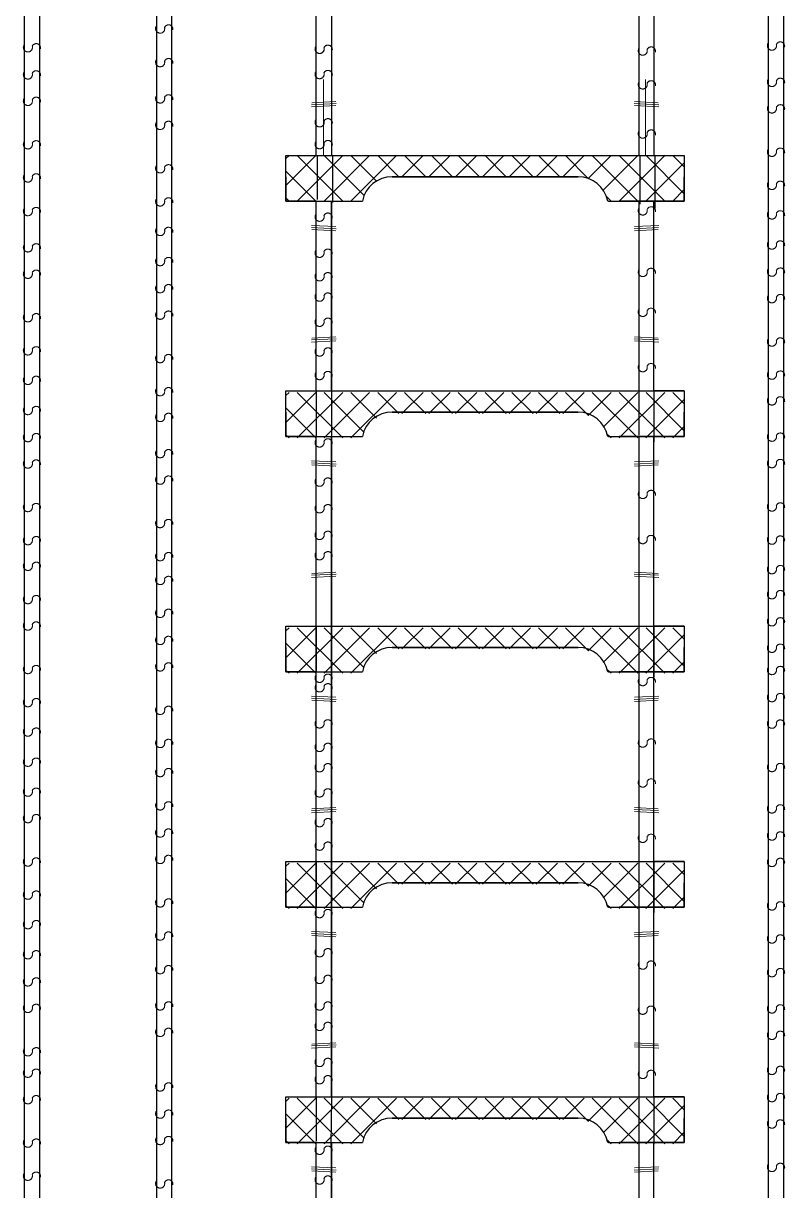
# Model space of a CAD drawing. Header units: millimetres. Extents: x -1838618 to -1600818, y -1770412 to -1553248.
# Drawn here: x -1768289 to -1767286, y -1659527 to -1657989 of the extents above; entities that cross this region are included whole.
import ezdxf

# ---------------------------------------------------------------- set-up
doc = ezdxf.new("R2010")
doc.units = ezdxf.units.MM
doc.header["$LTSCALE"] = 100
doc.linetypes.add('DASHEDX2', pattern=[1.5, 1, -0.5])
doc.layers.add('3', color=3, linetype='DASHEDX2', lineweight=20)
doc.layers.add('4', color=7, linetype='Continuous')

# ---------------------------------------------------------------- blocks, each defined once
blk = doc.blocks.new('A$C03EE5260')
at = {"color": 9}
for p, q in [((-7982.6, -12773.3, 590), (-7982.6, -3013, 590)), ((-8002.6, -12781.3, 590), (-8002.6, -3016.5, 590)), ((-8808.8, -12692.1, 590), (-8808.8, -3038.3, 590)), ((-8788.8, -12694.3, 590), (-8788.8, -3034.8, 590)), ((-8963.1, -12723.6, 590), (-8963.1, -3535.2, 590)), ((-8983.1, -12723.6, 590), (-8983.1, -3538.6, 590)), ((-8598.6, -10018.3, 590), (-8598.6, -9768.3, 590)), ((-8578.6, -9768.3, 590), (-8578.6, -10018.3, 590)), ((-8173.6, -9768.3, 590), (-8173.6, -10018.3, 590)), ((-8153.6, -10018.3, 590), (-8153.6, -9768.3, 590)), ((-8638.7, -10078.3, 590), (-8638.7, -10018.3, 590)), ((-8638.7, -10018.3, 590), (-8113.7, -10018.3, 590)), ((-8638.6, -10018.3, 590), (-8598.6, -10018.3, 590)), ((-8113.7, -10018.3, 590), (-8113.7, -10078.3, 590)), ((-8638.7, -10046.3, 590), (-8638.7, -10078.3, 590)), ((-8638.7, -10046.3, 590), (-8638.7, -10046.3, 590)), ((-8498.7, -10046.3, 590), (-8253.7, -10046.3, 590)), ((-8253.7, -10046.3, 590), (-8498.7, -10046.3, 590)), ((-8253.7, -10046.3, 590), (-8498.7, -10046.3, 590)), ((-8113.7, -10078.3, 590), (-8113.7, -10046.3, 590)), ((-8598.7, -10078.3, 590), (-8638.7, -10078.3, 590)), ((-8638.7, -10078.3, 590), (-8538.7, -10078.3, 590)), ((-8598.7, -10328.3, 590), (-8598.7, -10078.3, 590)), ((-8598.7, -10328.3, 590), (-8598.7, -10078.3, 590)), ((-8578.7, -10328.3, 590), (-8578.7, -10078.3, 590)), ((-8578.7, -10078.3, 590), (-8537.9, -10078.3, 590)), ((-8578.7, -10078.3, 590), (-8578.7, -10328.3, 590)), ((-8538.7, -10078.3, 590), (-8538.7, -10078.3, 590)), ((-8213.7, -10078.3, 590), (-8214.5, -10078.3, 590)), ((-8213.7, -10078.3, 590), (-8113.7, -10078.3, 590)), ((-8213.7, -10078.3, 590), (-8173.7, -10078.3, 590)), ((-8213.7, -10078.3, 590), (-8213.7, -10078.3, 590)), ((-8213.7, -10078.3, 590), (-8213.7, -10078.3, 590)), ((-8113.7, -10078.3, 590), (-8199.7, -10078.3, 590)), ((-8173.7, -10078.3, 590), (-8173.7, -10328.3, 590)), ((-8173.7, -10078.3, 590), (-8173.7, -10328.3, 590)), ((-8153.7, -10328.3, 590), (-8153.7, -10078.3, 590)), ((-8153.7, -10328.3, 590), (-8153.7, -10078.3, 590)), ((-8638.7, -10328.3, 590), (-8113.7, -10328.3, 590)), ((-8638.7, -10328.3, 590), (-8598.7, -10328.3, 590)), ((-8638.7, -10388.3, 590), (-8638.7, -10328.3, 590)), ((-8598.7, -10328.3, 590), (-8578.7, -10328.3, 590)), ((-8173.7, -10328.3, 590), (-8153.7, -10328.3, 590)), ((-8113.7, -10328.3, 590), (-8153.7, -10328.3, 590)), ((-8113.7, -10328.3, 590), (-8113.7, -10388.3, 590)), ((-8638.7, -10356.3, 590), (-8638.7, -10356.3, 590)), ((-8638.7, -10356.3, 590), (-8638.7, -10388.3, 590)), ((-8498.7, -10356.3, 590), (-8253.7, -10356.3, 590)), ((-8253.7, -10356.3, 590), (-8498.7, -10356.3, 590)), ((-8253.7, -10356.3, 590), (-8498.7, -10356.3, 590)), ((-8113.7, -10388.3, 590), (-8113.7, -10356.3, 590)), ((-8598.7, -10388.3, 590), (-8638.7, -10388.3, 590)), ((-8638.7, -10388.3, 590), (-8538.7, -10388.3, 590)), ((-8598.7, -11258.3, 590), (-8598.7, -10388.3, 590)), ((-8598.7, -11258.3, 590), (-8598.7, -10388.3, 590)), ((-8578.7, -11258.3, 590), (-8578.7, -10388.3, 590)), ((-8578.7, -10388.3, 590), (-8578.7, -11258.3, 590)), ((-8578.7, -10388.3, 590), (-8537.9, -10388.3, 590)), ((-8538.7, -10388.3, 590), (-8538.7, -10388.3, 590)), ((-8213.7, -10388.3, 590), (-8214.5, -10388.3, 590)), ((-8213.7, -10388.3, 590), (-8113.7, -10388.3, 590)), ((-8213.7, -10388.3, 590), (-8173.7, -10388.3, 590)), ((-8213.7, -10388.3, 590), (-8213.7, -10388.3, 590)), ((-8213.7, -10388.3, 590), (-8213.7, -10388.3, 590)), ((-8113.7, -10388.3, 590), (-8199.7, -10388.3, 590)), ((-8173.7, -10388.3, 590), (-8173.7, -11258.3, 590)), ((-8173.7, -10388.3, 590), (-8173.7, -11258.3, 590)), ((-8153.7, -11258.3, 590), (-8153.7, -10388.3, 590)), ((-8153.7, -11258.3, 590), (-8153.7, -10388.3, 590)), ((-8638.7, -10698.3, 590), (-8638.7, -10638.3, 590)), ((-8638.7, -10638.3, 590), (-8598.7, -10638.3, 590)), ((-8638.7, -10638.3, 590), (-8113.7, -10638.3, 590)), ((-8598.7, -10638.3, 590), (-8578.7, -10638.3, 590)), ((-8173.7, -10638.3, 590), (-8153.7, -10638.3, 590)), ((-8113.7, -10638.3, 590), (-8153.7, -10638.3, 590)), ((-8113.7, -10638.3, 590), (-8113.7, -10698.3, 590)), ((-8638.7, -10666.3, 590), (-8638.7, -10698.3, 590)), ((-8638.7, -10666.3, 590), (-8638.7, -10666.3, 590)), ((-8253.7, -10666.3, 590), (-8498.7, -10666.3, 590)), ((-8253.7, -10666.3, 590), (-8498.7, -10666.3, 590)), ((-8498.7, -10666.3, 590), (-8253.7, -10666.3, 590)), ((-8113.7, -10698.3, 590), (-8113.7, -10666.3, 590)), ((-8638.7, -10698.3, 590), (-8538.7, -10698.3, 590)), ((-8598.7, -10698.3, 590), (-8638.7, -10698.3, 590)), ((-8578.7, -10698.3, 590), (-8537.9, -10698.3, 590)), ((-8538.7, -10698.3, 590), (-8538.7, -10698.3, 590)), ((-8213.7, -10698.3, 590), (-8214.5, -10698.3, 590)), ((-8213.7, -10698.3, 590), (-8213.7, -10698.3, 590)), ((-8213.7, -10698.3, 590), (-8213.7, -10698.3, 590)), ((-8213.7, -10698.3, 590), (-8173.7, -10698.3, 590)), ((-8213.7, -10698.3, 590), (-8113.7, -10698.3, 590)), ((-8113.7, -10698.3, 590), (-8199.7, -10698.3, 590)), ((-8638.7, -11008.3, 590), (-8638.7, -10948.3, 590)), ((-8638.7, -10948.3, 590), (-8598.7, -10948.3, 590)), ((-8638.7, -10948.3, 590), (-8113.7, -10948.3, 590)), ((-8598.7, -10948.3, 590), (-8578.7, -10948.3, 590)), ((-8173.7, -10948.3, 590), (-8153.7, -10948.3, 590)), ((-8113.7, -10948.3, 590), (-8153.7, -10948.3, 590)), ((-8113.7, -10948.3, 590), (-8113.7, -11008.3, 590)), ((-8638.7, -10976.3, 590), (-8638.7, -11008.3, 590)), ((-8638.7, -10976.3, 590), (-8638.7, -10976.3, 590)), ((-8253.7, -10976.3, 590), (-8498.7, -10976.3, 590)), ((-8253.7, -10976.3, 590), (-8498.7, -10976.3, 590)), ((-8498.7, -10976.3, 590), (-8253.7, -10976.3, 590)), ((-8113.7, -11008.3, 590), (-8113.7, -10976.3, 590)), ((-8638.7, -11008.3, 590), (-8538.7, -11008.3, 590)), ((-8598.7, -11008.3, 590), (-8638.7, -11008.3, 590)), ((-8578.7, -11008.3, 590), (-8537.9, -11008.3, 590)), ((-8538.7, -11008.3, 590), (-8538.7, -11008.3, 590)), ((-8213.7, -11008.3, 590), (-8214.5, -11008.3, 590)), ((-8213.7, -11008.3, 590), (-8213.7, -11008.3, 590)), ((-8213.7, -11008.3, 590), (-8213.7, -11008.3, 590)), ((-8213.7, -11008.3, 590), (-8173.7, -11008.3, 590)), ((-8213.7, -11008.3, 590), (-8113.7, -11008.3, 590)), ((-8113.7, -11008.3, 590), (-8199.7, -11008.3, 590)), ((-8638.7, -11258.3, 590), (-8113.7, -11258.3, 590)), ((-8638.7, -11258.3, 590), (-8598.7, -11258.3, 590)), ((-8638.7, -11318.3, 590), (-8638.7, -11258.3, 590)), ((-8598.7, -11258.3, 590), (-8578.7, -11258.3, 590)), ((-8173.7, -11258.3, 590), (-8153.7, -11258.3, 590)), ((-8113.7, -11258.3, 590), (-8153.7, -11258.3, 590)), ((-8113.7, -11258.3, 590), (-8113.7, -11318.3, 590)), ((-8638.7, -11286.3, 590), (-8638.7, -11286.3, 590)), ((-8638.7, -11286.3, 590), (-8638.7, -11318.3, 590)), ((-8253.7, -11286.3, 590), (-8498.7, -11286.3, 590)), ((-8253.7, -11286.3, 590), (-8498.7, -11286.3, 590)), ((-8498.7, -11286.3, 590), (-8253.7, -11286.3, 590)), ((-8113.7, -11318.3, 590), (-8113.7, -11286.3, 590)), ((-8598.7, -11318.3, 590), (-8638.7, -11318.3, 590)), ((-8638.7, -11318.3, 590), (-8538.7, -11318.3, 590)), ((-8598.7, -11568.3, 590), (-8598.7, -11318.3, 590)), ((-8598.7, -11568.3, 590), (-8598.7, -11318.3, 590)), ((-8578.7, -11568.3, 590), (-8578.7, -11318.3, 590)), ((-8578.7, -11318.3, 590), (-8537.9, -11318.3, 590)), ((-8578.7, -11318.3, 590), (-8578.7, -11568.3, 590)), ((-8538.7, -11318.3, 590), (-8538.7, -11318.3, 590)), ((-8213.7, -11318.3, 590), (-8214.5, -11318.3, 590)), ((-8213.7, -11318.3, 590), (-8113.7, -11318.3, 590)), ((-8213.7, -11318.3, 590), (-8173.7, -11318.3, 590)), ((-8213.7, -11318.3, 590), (-8213.7, -11318.3, 590)), ((-8213.7, -11318.3, 590), (-8213.7, -11318.3, 590)), ((-8113.7, -11318.3, 590), (-8199.7, -11318.3, 590)), ((-8173.7, -11318.3, 590), (-8173.7, -11568.3, 590)), ((-8173.7, -11318.3, 590), (-8173.7, -11568.3, 590)), ((-8153.7, -11568.3, 590), (-8153.7, -11318.3, 590)), ((-8153.7, -11568.3, 590), (-8153.7, -11318.3, 590))]:
    blk.add_line(p, q, dxfattribs=at)
for centre, start, end in [((-8498.7, -10086.3, 590), 90, 168.463), ((-8253.7, -10086.3, 590), 11.537, 90), ((-8498.7, -10396.3, 590), 90, 168.463), ((-8253.7, -10396.3, 590), 11.537, 90), ((-8498.7, -10706.3, 590), 90, 168.463), ((-8253.7, -10706.3, 590), 11.537, 90), ((-8498.7, -11016.3, 590), 90, 168.463), ((-8253.7, -11016.3, 590), 11.537, 90), ((-8498.7, -11326.3, 590), 90, 168.463), ((-8253.7, -11326.3, 590), 11.537, 90)]:
    blk.add_arc(centre, 40, start, end, dxfattribs=at)
at = {"layer": '3', "color": 9}
for p, q in [((-8589.1, -10018.3, 590), (-8589.1, -9891.2, 590)), ((-8164.7, -10018.3, 590), (-8164.7, -9891.2, 590)), ((-8604.3, -9948.8, 590), (-8573, -9947, 590)), ((-8604.2, -9948.8, 590), (-8572.9, -9947.1, 590)), ((-8148.1, -9948.8, 590), (-8179.4, -9947, 590)), ((-8148, -9948.8, 590), (-8179.3, -9947.1, 590)), ((-8605.1, -9954.1, 590), (-8573, -9952.5, 590)), ((-8605.1, -9954.1, 590), (-8572.9, -9952.6, 590)), ((-8604.9, -9951.3, 590), (-8572.5, -9949.7, 590)), ((-8604.8, -9951.3, 590), (-8572.4, -9949.8, 590)), ((-8147.5, -9951.3, 590), (-8179.9, -9949.7, 590)), ((-8147.4, -9951.3, 590), (-8179.8, -9949.8, 590)), ((-8147.2, -9954.1, 590), (-8179.4, -9952.5, 590)), ((-8147.2, -9954.1, 590), (-8179.3, -9952.6, 590)), ((-8605.1, -10110.4, 590), (-8573, -10112, 590)), ((-8604.9, -10113.2, 590), (-8572.5, -10114.8, 590)), ((-8604.3, -10115.8, 590), (-8573, -10117.5, 590)), ((-8147.5, -10113.2, 590), (-8179.9, -10114.8, 590)), ((-8147.2, -10110.4, 590), (-8179.4, -10112, 590)), ((-8148.1, -10115.8, 590), (-8179.4, -10117.5, 590)), ((-8605.1, -10264.1, 590), (-8573, -10262.5, 590)), ((-8604.9, -10261.3, 590), (-8572.5, -10259.7, 590)), ((-8604.3, -10258.8, 590), (-8573, -10257, 590)), ((-8147.5, -10261.3, 590), (-8179.9, -10259.7, 590)), ((-8148.1, -10258.8, 590), (-8179.4, -10257, 590)), ((-8147.2, -10264.1, 590), (-8179.4, -10262.5, 590)), ((-8605.1, -10420.4, 590), (-8573, -10422, 590)), ((-8604.9, -10423.2, 590), (-8572.5, -10424.8, 590)), ((-8604.3, -10425.8, 590), (-8573, -10427.5, 590)), ((-8147.5, -10423.2, 590), (-8179.9, -10424.8, 590)), ((-8147.2, -10420.4, 590), (-8179.4, -10422, 590)), ((-8148.1, -10425.8, 590), (-8179.4, -10427.5, 590)), ((-8605.1, -10574.1, 590), (-8573, -10572.5, 590)), ((-8604.9, -10571.3, 590), (-8572.5, -10569.7, 590)), ((-8604.3, -10568.8, 590), (-8573, -10567, 590)), ((-8147.5, -10571.3, 590), (-8179.9, -10569.7, 590)), ((-8148.1, -10568.8, 590), (-8179.4, -10567, 590)), ((-8147.2, -10574.1, 590), (-8179.4, -10572.5, 590)), ((-8605.1, -10730.4, 590), (-8573, -10732, 590)), ((-8604.9, -10733.2, 590), (-8572.5, -10734.8, 590)), ((-8147.5, -10733.2, 590), (-8179.9, -10734.8, 590)), ((-8147.2, -10730.4, 590), (-8179.4, -10732, 590)), ((-8604.3, -10735.8, 590), (-8573, -10737.5, 590)), ((-8148.1, -10735.8, 590), (-8179.4, -10737.5, 590)), ((-8605.1, -10884.1, 590), (-8573, -10882.5, 590)), ((-8604.9, -10881.3, 590), (-8572.5, -10879.7, 590)), ((-8604.3, -10878.8, 590), (-8573, -10877, 590)), ((-8147.5, -10881.3, 590), (-8179.9, -10879.7, 590)), ((-8148.1, -10878.8, 590), (-8179.4, -10877, 590)), ((-8147.2, -10884.1, 590), (-8179.4, -10882.5, 590)), ((-8605.1, -11040.4, 590), (-8573, -11042, 590)), ((-8147.2, -11040.4, 590), (-8179.4, -11042, 590)), ((-8604.9, -11043.2, 590), (-8572.5, -11044.8, 590)), ((-8604.3, -11045.8, 590), (-8573, -11047.5, 590)), ((-8147.5, -11043.2, 590), (-8179.9, -11044.8, 590)), ((-8148.1, -11045.8, 590), (-8179.4, -11047.5, 590)), ((-8605.1, -11194.1, 590), (-8573, -11192.5, 590)), ((-8604.9, -11191.3, 590), (-8572.5, -11189.7, 590)), ((-8604.3, -11188.8, 590), (-8573, -11187, 590)), ((-8147.5, -11191.3, 590), (-8179.9, -11189.7, 590)), ((-8148.1, -11188.8, 590), (-8179.4, -11187, 590)), ((-8147.2, -11194.1, 590), (-8179.4, -11192.5, 590)), ((-8605.1, -11350.4, 590), (-8573, -11352, 590)), ((-8604.9, -11353.2, 590), (-8572.5, -11354.8, 590)), ((-8604.3, -11355.8, 590), (-8573, -11357.5, 590)), ((-8147.5, -11353.2, 590), (-8179.9, -11354.8, 590)), ((-8147.2, -11350.4, 590), (-8179.4, -11352, 590)), ((-8148.1, -11355.8, 590), (-8179.4, -11357.5, 590))]:
    blk.add_line(p, q, dxfattribs=at)
at = {"layer": '3', "color": 9, "linetype": 'Continuous'}
for p, q in [((-8638.7, -10022.4, 590), (-8634.5, -10018.3, 590)), ((-8638.7, -10057.8, 590), (-8599.1, -10018.3, 590)), ((-8623.8, -10078.3, 590), (-8563.8, -10018.3, 590)), ((-8563.8, -10078.3, 590), (-8623.8, -10018.3, 590)), ((-8588.4, -10078.3, 590), (-8528.4, -10018.3, 590)), ((-8535.7, -10071, 590), (-8588.4, -10018.3, 590)), ((-8553.1, -10078.3, 590), (-8493.1, -10018.3, 590)), ((-8519.3, -10052, 590), (-8553.1, -10018.3, 590)), ((-8489.7, -10046.3, 590), (-8517.7, -10018.3, 590)), ((-8485.7, -10046.3, 590), (-8457.7, -10018.3, 590)), ((-8454.3, -10046.3, 590), (-8482.3, -10018.3, 590)), ((-8450.4, -10046.3, 590), (-8422.4, -10018.3, 590)), ((-8419, -10046.3, 590), (-8447, -10018.3, 590)), ((-8415, -10046.3, 590), (-8387, -10018.3, 590)), ((-8383.6, -10046.3, 590), (-8411.6, -10018.3, 590)), ((-8379.6, -10046.3, 590), (-8351.6, -10018.3, 590)), ((-8348.3, -10046.3, 590), (-8376.3, -10018.3, 590)), ((-8344.3, -10046.3, 590), (-8316.3, -10018.3, 590)), ((-8312.9, -10046.3, 590), (-8340.9, -10018.3, 590)), ((-8308.9, -10046.3, 590), (-8280.9, -10018.3, 590)), ((-8277.6, -10046.3, 590), (-8305.6, -10018.3, 590)), ((-8273.6, -10046.3, 590), (-8245.6, -10018.3, 590)), ((-8239.7, -10048.8, 590), (-8270.2, -10018.3, 590)), ((-8240.5, -10048.5, 590), (-8210.2, -10018.3, 590)), ((-8174.9, -10078.3, 590), (-8234.9, -10018.3, 590)), ((-8220.5, -10063.9, 590), (-8174.9, -10018.3, 590)), ((-8199.5, -10078.3, 590), (-8139.5, -10018.3, 590)), ((-8139.5, -10078.3, 590), (-8199.5, -10018.3, 590)), ((-8113.7, -10068.7, 590), (-8164.1, -10018.3, 590)), ((-8113.7, -10033.4, 590), (-8128.8, -10018.3, 590)), ((-8599.1, -10078.3, 590), (-8638.7, -10038.7, 590)), ((-8164.2, -10078.3, 590), (-8113.7, -10027.8, 590)), ((-8128.8, -10078.3, 590), (-8113.7, -10063.1, 590)), ((-8634.5, -10078.3, 590), (-8638.7, -10074.1, 590)), ((-8210.2, -10078.3, 590), (-8216.2, -10072.3, 590)), ((-8638.7, -10334.5, 590), (-8634.5, -10330.3, 590)), ((-8638.7, -10369.9, 590), (-8599.1, -10330.3, 590)), ((-8623.8, -10390.3, 590), (-8563.8, -10330.3, 590)), ((-8563.8, -10390.3, 590), (-8623.8, -10330.3, 590)), ((-8588.4, -10390.3, 590), (-8528.4, -10330.3, 590)), ((-8535.7, -10383.1, 590), (-8588.4, -10330.3, 590)), ((-8553.1, -10390.3, 590), (-8493.1, -10330.3, 590)), ((-8519.3, -10364.1, 590), (-8553.1, -10330.3, 590)), ((-8489.7, -10358.3, 590), (-8517.7, -10330.3, 590)), ((-8485.7, -10358.3, 590), (-8457.7, -10330.3, 590)), ((-8454.3, -10358.3, 590), (-8482.3, -10330.3, 590)), ((-8450.4, -10358.3, 590), (-8422.4, -10330.3, 590)), ((-8419, -10358.3, 590), (-8447, -10330.3, 590)), ((-8415, -10358.3, 590), (-8387, -10330.3, 590)), ((-8383.6, -10358.3, 590), (-8411.6, -10330.3, 590)), ((-8379.6, -10358.3, 590), (-8351.6, -10330.3, 590)), ((-8348.3, -10358.3, 590), (-8376.3, -10330.3, 590)), ((-8344.3, -10358.3, 590), (-8316.3, -10330.3, 590)), ((-8312.9, -10358.3, 590), (-8340.9, -10330.3, 590)), ((-8308.9, -10358.3, 590), (-8280.9, -10330.3, 590)), ((-8277.6, -10358.3, 590), (-8305.6, -10330.3, 590)), ((-8273.6, -10358.3, 590), (-8245.6, -10330.3, 590)), ((-8239.7, -10360.9, 590), (-8270.2, -10330.3, 590)), ((-8240.5, -10360.6, 590), (-8210.2, -10330.3, 590)), ((-8174.9, -10390.3, 590), (-8234.9, -10330.3, 590)), ((-8220.5, -10376, 590), (-8174.9, -10330.3, 590)), ((-8199.5, -10390.3, 590), (-8139.5, -10330.3, 590)), ((-8139.5, -10390.3, 590), (-8199.5, -10330.3, 590)), ((-8113.7, -10380.8, 590), (-8164.1, -10330.3, 590)), ((-8113.7, -10345.5, 590), (-8128.8, -10330.3, 590)), ((-8164.2, -10390.3, 590), (-8113.7, -10339.9, 590)), ((-8599.1, -10390.3, 590), (-8638.7, -10350.8, 590)), ((-8128.8, -10390.3, 590), (-8113.7, -10375.2, 590)), ((-8634.5, -10390.3, 590), (-8638.7, -10386.1, 590)), ((-8210.2, -10390.3, 590), (-8216.2, -10384.4, 590)), ((-8638.7, -10679.9, 590), (-8599.1, -10640.3, 590)), ((-8638.7, -10644.5, 590), (-8634.5, -10640.3, 590)), ((-8563.8, -10700.3, 590), (-8623.8, -10640.3, 590)), ((-8623.8, -10700.3, 590), (-8563.8, -10640.3, 590)), ((-8535.7, -10693.1, 590), (-8588.4, -10640.3, 590)), ((-8588.4, -10700.3, 590), (-8528.4, -10640.3, 590)), ((-8519.3, -10674.1, 590), (-8553.1, -10640.3, 590)), ((-8553.1, -10700.3, 590), (-8493.1, -10640.3, 590)), ((-8489.7, -10668.3, 590), (-8517.7, -10640.3, 590)), ((-8485.7, -10668.3, 590), (-8457.7, -10640.3, 590)), ((-8454.3, -10668.3, 590), (-8482.3, -10640.3, 590)), ((-8450.4, -10668.3, 590), (-8422.4, -10640.3, 590)), ((-8419, -10668.3, 590), (-8447, -10640.3, 590)), ((-8415, -10668.3, 590), (-8387, -10640.3, 590)), ((-8383.6, -10668.3, 590), (-8411.6, -10640.3, 590)), ((-8379.6, -10668.3, 590), (-8351.6, -10640.3, 590)), ((-8348.3, -10668.3, 590), (-8376.3, -10640.3, 590)), ((-8344.3, -10668.3, 590), (-8316.3, -10640.3, 590)), ((-8312.9, -10668.3, 590), (-8340.9, -10640.3, 590)), ((-8308.9, -10668.3, 590), (-8280.9, -10640.3, 590)), ((-8277.6, -10668.3, 590), (-8305.6, -10640.3, 590)), ((-8273.6, -10668.3, 590), (-8245.6, -10640.3, 590)), ((-8239.7, -10670.9, 590), (-8270.2, -10640.3, 590)), ((-8240.5, -10670.6, 590), (-8210.2, -10640.3, 590)), ((-8174.9, -10700.3, 590), (-8234.9, -10640.3, 590)), ((-8220.5, -10686, 590), (-8174.9, -10640.3, 590)), ((-8139.5, -10700.3, 590), (-8199.5, -10640.3, 590)), ((-8199.5, -10700.3, 590), (-8139.5, -10640.3, 590)), ((-8113.7, -10690.8, 590), (-8164.1, -10640.3, 590)), ((-8113.7, -10655.5, 590), (-8128.8, -10640.3, 590)), ((-8164.2, -10700.3, 590), (-8113.7, -10649.9, 590)), ((-8599.1, -10700.3, 590), (-8638.7, -10660.8, 590)), ((-8128.8, -10700.3, 590), (-8113.7, -10685.2, 590)), ((-8634.5, -10700.3, 590), (-8638.7, -10696.1, 590)), ((-8210.2, -10700.3, 590), (-8216.2, -10694.4, 590)), ((-8638.7, -10989.9, 590), (-8599.1, -10950.3, 590)), ((-8638.7, -10954.5, 590), (-8634.5, -10950.3, 590)), ((-8563.8, -11010.3, 590), (-8623.8, -10950.3, 590)), ((-8623.8, -11010.3, 590), (-8563.8, -10950.3, 590)), ((-8535.7, -11003.1, 590), (-8588.4, -10950.3, 590)), ((-8588.4, -11010.3, 590), (-8528.4, -10950.3, 590)), ((-8519.3, -10984.1, 590), (-8553.1, -10950.3, 590)), ((-8553.1, -11010.3, 590), (-8493.1, -10950.3, 590)), ((-8489.7, -10978.3, 590), (-8517.7, -10950.3, 590)), ((-8485.7, -10978.3, 590), (-8457.7, -10950.3, 590)), ((-8454.3, -10978.3, 590), (-8482.3, -10950.3, 590)), ((-8450.4, -10978.3, 590), (-8422.4, -10950.3, 590)), ((-8419, -10978.3, 590), (-8447, -10950.3, 590)), ((-8415, -10978.3, 590), (-8387, -10950.3, 590)), ((-8383.6, -10978.3, 590), (-8411.6, -10950.3, 590)), ((-8379.6, -10978.3, 590), (-8351.6, -10950.3, 590)), ((-8348.3, -10978.3, 590), (-8376.3, -10950.3, 590)), ((-8344.3, -10978.3, 590), (-8316.3, -10950.3, 590)), ((-8312.9, -10978.3, 590), (-8340.9, -10950.3, 590)), ((-8308.9, -10978.3, 590), (-8280.9, -10950.3, 590)), ((-8277.6, -10978.3, 590), (-8305.6, -10950.3, 590)), ((-8273.6, -10978.3, 590), (-8245.6, -10950.3, 590)), ((-8239.7, -10980.9, 590), (-8270.2, -10950.3, 590)), ((-8240.5, -10980.6, 590), (-8210.2, -10950.3, 590)), ((-8174.9, -11010.3, 590), (-8234.9, -10950.3, 590)), ((-8220.5, -10996, 590), (-8174.9, -10950.3, 590)), ((-8139.5, -11010.3, 590), (-8199.5, -10950.3, 590)), ((-8199.5, -11010.3, 590), (-8139.5, -10950.3, 590)), ((-8164.2, -11010.3, 590), (-8113.7, -10959.9, 590)), ((-8113.7, -11000.8, 590), (-8164.1, -10950.3, 590)), ((-8113.7, -10965.5, 590), (-8128.8, -10950.3, 590)), ((-8599.1, -11010.3, 590), (-8638.7, -10970.8, 590)), ((-8634.5, -11010.3, 590), (-8638.7, -11006.1, 590)), ((-8210.2, -11010.3, 590), (-8216.2, -11004.4, 590)), ((-8128.8, -11010.3, 590), (-8113.7, -10995.2, 590)), ((-8638.7, -11264.4, 590), (-8634.5, -11260.2, 590)), ((-8638.7, -11299.7, 590), (-8599.1, -11260.2, 590)), ((-8623.8, -11320.2, 590), (-8563.8, -11260.2, 590)), ((-8563.8, -11320.2, 590), (-8623.8, -11260.2, 590)), ((-8588.4, -11320.2, 590), (-8528.4, -11260.2, 590)), ((-8535.7, -11312.9, 590), (-8588.4, -11260.2, 590)), ((-8553.1, -11320.2, 590), (-8493.1, -11260.2, 590)), ((-8519.3, -11293.9, 590), (-8553.1, -11260.2, 590)), ((-8489.7, -11288.2, 590), (-8517.7, -11260.2, 590)), ((-8485.7, -11288.2, 590), (-8457.7, -11260.2, 590)), ((-8454.3, -11288.2, 590), (-8482.3, -11260.2, 590)), ((-8450.4, -11288.2, 590), (-8422.4, -11260.2, 590)), ((-8419, -11288.2, 590), (-8447, -11260.2, 590)), ((-8415, -11288.2, 590), (-8387, -11260.2, 590)), ((-8383.6, -11288.2, 590), (-8411.6, -11260.2, 590)), ((-8379.6, -11288.2, 590), (-8351.6, -11260.2, 590)), ((-8348.3, -11288.2, 590), (-8376.3, -11260.2, 590)), ((-8344.3, -11288.2, 590), (-8316.3, -11260.2, 590)), ((-8312.9, -11288.2, 590), (-8340.9, -11260.2, 590)), ((-8308.9, -11288.2, 590), (-8280.9, -11260.2, 590)), ((-8277.6, -11288.2, 590), (-8305.6, -11260.2, 590)), ((-8273.6, -11288.2, 590), (-8245.6, -11260.2, 590)), ((-8239.7, -11290.7, 590), (-8270.2, -11260.2, 590)), ((-8240.5, -11290.4, 590), (-8210.2, -11260.2, 590)), ((-8174.9, -11320.2, 590), (-8234.9, -11260.2, 590)), ((-8220.5, -11305.8, 590), (-8174.9, -11260.2, 590)), ((-8199.5, -11320.2, 590), (-8139.5, -11260.2, 590)), ((-8139.5, -11320.2, 590), (-8199.5, -11260.2, 590)), ((-8164.2, -11320.2, 590), (-8113.7, -11269.7, 590)), ((-8113.7, -11310.6, 590), (-8164.1, -11260.2, 590)), ((-8113.7, -11275.3, 590), (-8128.8, -11260.2, 590)), ((-8599.1, -11320.2, 590), (-8638.7, -11280.6, 590)), ((-8634.5, -11320.2, 590), (-8638.7, -11316, 590)), ((-8210.2, -11320.2, 590), (-8216.2, -11314.2, 590)), ((-8128.8, -11320.2, 590), (-8113.7, -11305, 590))]:
    blk.add_line(p, q, dxfattribs=at)
at = {"layer": '3', "color": 9}
for centre, radius, start, end in [((-8804.4, -9851.1, 590), 6, 147.3703, 15.1489), ((-8793.4, -9851.8, 590), 5.71, 349.2857, 156.5302), ((-8967.7, -9876.6, 590), 5.71, 349.2857, 156.5302), ((-7998.2, -9873.6, 590), 6, 147.3703, 15.1489), ((-7987.1, -9874.3, 590), 5.71, 349.2857, 156.5302), ((-8978.7, -9875.9, 590), 6, 147.3703, 15.1489), ((-8594.3, -9877.8, 590), 6, 147.3703, 15.1489), ((-8594.2, -9877.9, 590), 6, 147.3703, 15.1489), ((-8583.3, -9878.5, 590), 5.71, 349.2857, 156.5302), ((-8583.2, -9878.6, 590), 5.71, 349.2857, 156.5302), ((-8168.4, -9880.2, 590), 6, 147.3703, 15.1489), ((-8168.4, -9880.2, 590), 6, 147.3703, 15.1489), ((-8157.4, -9880.9, 590), 5.71, 349.2857, 156.5302), ((-8157.3, -9880.9, 590), 5.71, 349.2857, 156.5302), ((-8804.4, -9895.4, 590), 6, 147.3703, 15.1489), ((-8793.4, -9896.1, 590), 5.71, 349.2857, 156.5302), ((-8978.7, -9911.6, 590), 6, 147.3703, 15.1489), ((-8967.7, -9912.3, 590), 5.71, 349.2857, 156.5302), ((-8594.3, -9911.1, 590), 6, 147.3703, 15.1489), ((-8594.2, -9911.1, 590), 6, 147.3703, 15.1489), ((-8583.3, -9911.8, 590), 5.71, 349.2857, 156.5302), ((-8583.2, -9911.8, 590), 5.71, 349.2857, 156.5302), ((-7998.2, -9921.4, 590), 6, 147.3703, 15.1489), ((-7987.1, -9922.1, 590), 5.71, 349.2857, 156.5302), ((-8168.4, -9924.7, 590), 6, 147.3703, 15.1489), ((-8168.4, -9924.7, 590), 6, 147.3703, 15.1489), ((-8157.3, -9925.4, 590), 5.71, 349.2857, 156.5302), ((-8157.4, -9925.4, 590), 5.71, 349.2857, 156.5302), ((-8978.7, -9946.4, 590), 6, 147.3703, 15.1489), ((-8967.7, -9947.1, 590), 5.71, 349.2857, 156.5302), ((-8804.4, -9943.2, 590), 6, 147.3703, 15.1489), ((-8793.4, -9943.9, 590), 5.71, 349.2857, 156.5302), ((-7998.2, -9956.3, 590), 6, 147.3703, 15.1489), ((-7987.1, -9957, 590), 5.71, 349.2857, 156.5302), ((-8804.4, -9978.1, 590), 6, 147.3703, 15.1489), ((-8793.4, -9978.8, 590), 5.71, 349.2857, 156.5302), ((-8594.3, -9974.6, 590), 6, 147.3703, 15.1489), ((-8594.2, -9974.7, 590), 6, 147.3703, 15.1489), ((-8583.3, -9975.4, 590), 5.71, 349.2857, 156.5302), ((-8583.2, -9975.4, 590), 5.71, 349.2857, 156.5302), ((-8168.4, -9989.5, 590), 6, 147.3703, 15.1489), ((-8168.4, -9989.5, 590), 6, 147.3703, 15.1489), ((-8157.3, -9990.2, 590), 5.71, 349.2857, 156.5302), ((-8157.4, -9990.2, 590), 5.71, 349.2857, 156.5302), ((-8978.7, -10003.7, 590), 6, 147.3703, 15.1489), ((-8967.7, -10004.4, 590), 5.71, 349.2857, 156.5302), ((-8594.3, -10003.4, 590), 6, 147.3703, 15.1489), ((-8594.2, -10003.4, 590), 6, 147.3703, 15.1489), ((-8583.3, -10004.1, 590), 5.71, 349.2857, 156.5302), ((-8583.2, -10004.1, 590), 5.71, 349.2857, 156.5302), ((-7998.2, -10013.5, 590), 6, 147.3703, 15.1489), ((-7987.1, -10014.2, 590), 5.71, 349.2857, 156.5302), ((-8804.4, -10035.3, 590), 6, 147.3703, 15.1489), ((-8793.4, -10036, 590), 5.71, 349.2857, 156.5302), ((-8978.7, -10047.3, 590), 6, 147.3703, 15.1489), ((-8967.7, -10048, 590), 5.71, 349.2857, 156.5302), ((-7998.2, -10057.1, 590), 6, 147.3703, 15.1489), ((-7987.1, -10057.8, 590), 5.71, 349.2857, 156.5302), ((-8967.7, -10092.3, 590), 5.71, 349.2857, 156.5302), ((-8804.4, -10078.9, 590), 6, 147.3703, 15.1489), ((-8793.4, -10079.6, 590), 5.71, 349.2857, 156.5302), ((-8168.4, -10090.8, 590), 6, 147.3703, 15.1489), ((-8157.4, -10091.5, 590), 5.71, 349.2857, 156.5302), ((-8978.7, -10091.6, 590), 6, 147.3703, 15.1489), ((-8594.3, -10099, 590), 6, 147.3703, 15.1489), ((-8583.3, -10099.7, 590), 5.71, 349.2857, 156.5302), ((-7998.2, -10096, 590), 6, 147.3703, 15.1489), ((-7987.1, -10096.7, 590), 5.71, 349.2857, 156.5302), ((-8804.4, -10117.8, 590), 6, 147.3703, 15.1489), ((-8793.4, -10118.5, 590), 5.71, 349.2857, 156.5302), ((-7998.2, -10135.7, 590), 6, 147.3703, 15.1489), ((-7987.1, -10136.4, 590), 5.71, 349.2857, 156.5302), ((-8978.7, -10139.4, 590), 6, 147.3703, 15.1489), ((-8967.7, -10140.1, 590), 5.71, 349.2857, 156.5302), ((-8594.3, -10146.5, 590), 6, 147.3703, 15.1489), ((-8583.3, -10147.2, 590), 5.71, 349.2857, 156.5302), ((-8804.4, -10157.5, 590), 6, 147.3703, 15.1489), ((-8793.4, -10158.2, 590), 5.71, 349.2857, 156.5302), ((-8978.7, -10174.2, 590), 6, 147.3703, 15.1489), ((-8967.7, -10174.9, 590), 5.71, 349.2857, 156.5302), ((-8594.3, -10177.5, 590), 6, 147.3703, 15.1489), ((-8583.3, -10178.2, 590), 5.71, 349.2857, 156.5302), ((-8168.4, -10171.8, 590), 6, 147.3703, 15.1489), ((-8157.4, -10172.5, 590), 5.71, 349.2857, 156.5302), ((-7998.2, -10171.4, 590), 6, 147.3703, 15.1489), ((-7987.1, -10172.1, 590), 5.71, 349.2857, 156.5302), ((-8804.4, -10193.2, 590), 6, 147.3703, 15.1489), ((-8793.4, -10193.9, 590), 5.71, 349.2857, 156.5302), ((-8594.3, -10204.3, 590), 6, 147.3703, 15.1489), ((-8583.3, -10205, 590), 5.71, 349.2857, 156.5302), ((-7998.2, -10206.3, 590), 6, 147.3703, 15.1489), ((-7987.1, -10207, 590), 5.71, 349.2857, 156.5302), ((-8804.4, -10228.1, 590), 6, 147.3703, 15.1489), ((-8793.4, -10228.8, 590), 5.71, 349.2857, 156.5302), ((-8168.4, -10224.4, 590), 6, 147.3703, 15.1489), ((-8157.4, -10225.1, 590), 5.71, 349.2857, 156.5302), ((-8978.7, -10231.5, 590), 6, 147.3703, 15.1489), ((-8967.7, -10232.2, 590), 5.71, 349.2857, 156.5302), ((-8594.3, -10237.4, 590), 6, 147.3703, 15.1489), ((-8583.3, -10238.1, 590), 5.71, 349.2857, 156.5302), ((-8978.7, -10275.1, 590), 6, 147.3703, 15.1489), ((-8967.7, -10275.8, 590), 5.71, 349.2857, 156.5302), ((-8583.3, -10277.3, 590), 5.71, 349.2857, 156.5302), ((-7998.2, -10263.5, 590), 6, 147.3703, 15.1489), ((-7987.1, -10264.2, 590), 5.71, 349.2857, 156.5302), ((-8804.4, -10285.3, 590), 6, 147.3703, 15.1489), ((-8793.4, -10286, 590), 5.71, 349.2857, 156.5302), ((-8594.3, -10276.6, 590), 6, 147.3703, 15.1489), ((-8583.3, -10308.3, 590), 5.71, 349.2857, 156.5302), ((-8168.4, -10297.3, 590), 6, 147.3703, 15.1489), ((-8157.4, -10298, 590), 5.71, 349.2857, 156.5302), ((-7987.1, -10307.8, 590), 5.71, 349.2857, 156.5302), ((-8978.7, -10314, 590), 6, 147.3703, 15.1489), ((-8967.7, -10314.7, 590), 5.71, 349.2857, 156.5302), ((-8594.3, -10307.6, 590), 6, 147.3703, 15.1489), ((-7998.2, -10307.1, 590), 6, 147.3703, 15.1489), ((-8804.4, -10328.9, 590), 6, 147.3703, 15.1489), ((-8793.4, -10329.6, 590), 5.71, 349.2857, 156.5302), ((-8967.7, -10354.4, 590), 5.71, 349.2857, 156.5302), ((-7998.2, -10341, 590), 6, 147.3703, 15.1489), ((-7987.1, -10341.7, 590), 5.71, 349.2857, 156.5302), ((-8978.7, -10353.7, 590), 6, 147.3703, 15.1489), ((-8804.4, -10362.8, 590), 6, 147.3703, 15.1489), ((-8793.4, -10363.5, 590), 5.71, 349.2857, 156.5302), ((-8978.7, -10389.4, 590), 6, 147.3703, 15.1489), ((-8967.7, -10390.1, 590), 5.71, 349.2857, 156.5302), ((-8594.3, -10396.4, 590), 6, 147.3703, 15.1489), ((-8583.3, -10397.1, 590), 5.71, 349.2857, 156.5302), ((-7998.2, -10388.8, 590), 6, 147.3703, 15.1489), ((-7987.1, -10389.5, 590), 5.71, 349.2857, 156.5302), ((-8804.4, -10410.5, 590), 6, 147.3703, 15.1489), ((-8793.4, -10411.3, 590), 5.71, 349.2857, 156.5302), ((-8978.7, -10424.2, 590), 6, 147.3703, 15.1489), ((-8967.7, -10424.9, 590), 5.71, 349.2857, 156.5302), ((-7998.2, -10423.6, 590), 6, 147.3703, 15.1489), ((-7987.1, -10424.3, 590), 5.71, 349.2857, 156.5302), ((-8793.4, -10446.1, 590), 5.71, 349.2857, 156.5302), ((-8804.4, -10445.4, 590), 6, 147.3703, 15.1489), ((-8594.3, -10448, 590), 6, 147.3703, 15.1489), ((-8583.3, -10448.7, 590), 5.71, 349.2857, 156.5302), ((-8168.4, -10464.3, 590), 6, 147.3703, 15.1489), ((-8157.4, -10465, 590), 5.71, 349.2857, 156.5302), ((-8978.7, -10481.5, 590), 6, 147.3703, 15.1489), ((-8967.7, -10482.2, 590), 5.71, 349.2857, 156.5302), ((-8594.3, -10483.1, 590), 6, 147.3703, 15.1489), ((-8583.3, -10483.8, 590), 5.71, 349.2857, 156.5302), ((-7998.2, -10480.8, 590), 6, 147.3703, 15.1489), ((-7987.1, -10481.5, 590), 5.71, 349.2857, 156.5302), ((-8804.4, -10502.6, 590), 6, 147.3703, 15.1489), ((-8793.4, -10503.3, 590), 5.71, 349.2857, 156.5302), ((-8594.3, -10518.2, 590), 6, 147.3703, 15.1489), ((-8583.3, -10518.9, 590), 5.71, 349.2857, 156.5302), ((-8978.7, -10525.1, 590), 6, 147.3703, 15.1489), ((-8967.7, -10525.8, 590), 5.71, 349.2857, 156.5302), ((-8168.4, -10523.7, 590), 6, 147.3703, 15.1489), ((-8157.4, -10524.4, 590), 5.71, 349.2857, 156.5302), ((-7998.2, -10524.4, 590), 6, 147.3703, 15.1489), ((-7987.1, -10525.1, 590), 5.71, 349.2857, 156.5302), ((-8804.4, -10546.2, 590), 6, 147.3703, 15.1489), ((-8793.4, -10546.9, 590), 5.71, 349.2857, 156.5302), ((-8594.3, -10545, 590), 6, 147.3703, 15.1489), ((-8583.3, -10545.8, 590), 5.71, 349.2857, 156.5302), ((-8978.7, -10558.9, 590), 6, 147.3703, 15.1489), ((-8967.7, -10559.6, 590), 5.71, 349.2857, 156.5302), ((-7998.2, -10563.3, 590), 6, 147.3703, 15.1489), ((-7987.1, -10564, 590), 5.71, 349.2857, 156.5302), ((-8804.4, -10577.6, 590), 6, 147.3703, 15.1489), ((-8793.4, -10578.3, 590), 5.71, 349.2857, 156.5302), ((-7998.2, -10596.3, 590), 6, 147.3703, 15.1489), ((-7987.1, -10597, 590), 5.71, 349.2857, 156.5302), ((-8978.7, -10602.8, 590), 6, 147.3703, 15.1489), ((-8967.7, -10603.5, 590), 5.71, 349.2857, 156.5302), ((-8804.4, -10620.9, 590), 6, 147.3703, 15.1489), ((-8793.4, -10621.6, 590), 5.71, 349.2857, 156.5302), ((-8978.7, -10637.6, 590), 6, 147.3703, 15.1489), ((-8967.7, -10638.3, 590), 5.71, 349.2857, 156.5302), ((-7998.2, -10632, 590), 6, 147.3703, 15.1489), ((-7987.1, -10632.8, 590), 5.71, 349.2857, 156.5302), ((-8804.4, -10656.6, 590), 6, 147.3703, 15.1489), ((-8793.4, -10657.3, 590), 5.71, 349.2857, 156.5302), ((-7998.2, -10666.9, 590), 6, 147.3703, 15.1489), ((-7987.1, -10667.6, 590), 5.71, 349.2857, 156.5302), ((-8793.4, -10692.2, 590), 5.71, 349.2857, 156.5302), ((-8978.7, -10694.9, 590), 6, 147.3703, 15.1489), ((-8967.7, -10695.6, 590), 5.71, 349.2857, 156.5302), ((-8804.4, -10691.5, 590), 6, 147.3703, 15.1489), ((-8583.3, -10707.1, 590), 5.71, 349.2857, 156.5302), ((-7998.2, -10696.2, 590), 6, 147.3703, 15.1489), ((-7987.1, -10696.9, 590), 5.71, 349.2857, 156.5302), ((-8594.3, -10706.4, 590), 6, 147.3703, 15.1489), ((-8594.3, -10719, 590), 6, 147.3703, 15.1489), ((-8583.3, -10719.7, 590), 5.71, 349.2857, 156.5302), ((-8168.4, -10710.8, 590), 6, 147.3703, 15.1489), ((-8157.4, -10711.5, 590), 5.71, 349.2857, 156.5302), ((-8967.7, -10739.2, 590), 5.71, 349.2857, 156.5302), ((-7998.2, -10731.9, 590), 6, 147.3703, 15.1489), ((-7987.1, -10732.6, 590), 5.71, 349.2857, 156.5302), ((-8978.7, -10738.5, 590), 6, 147.3703, 15.1489), ((-8804.4, -10748.7, 590), 6, 147.3703, 15.1489), ((-8793.4, -10749.4, 590), 5.71, 349.2857, 156.5302), ((-8594.3, -10766.5, 590), 6, 147.3703, 15.1489), ((-8583.3, -10767.2, 590), 5.71, 349.2857, 156.5302), ((-7998.2, -10766.8, 590), 6, 147.3703, 15.1489), ((-7987.1, -10767.5, 590), 5.71, 349.2857, 156.5302), ((-8978.7, -10777.3, 590), 6, 147.3703, 15.1489), ((-8967.7, -10778.1, 590), 5.71, 349.2857, 156.5302), ((-8804.4, -10792.3, 590), 6, 147.3703, 15.1489), ((-8793.4, -10793, 590), 5.71, 349.2857, 156.5302), ((-8594.3, -10797.5, 590), 6, 147.3703, 15.1489), ((-8583.3, -10798.2, 590), 5.71, 349.2857, 156.5302), ((-8168.4, -10791.8, 590), 6, 147.3703, 15.1489), ((-8157.4, -10792.5, 590), 5.71, 349.2857, 156.5302), ((-8978.7, -10817, 590), 6, 147.3703, 15.1489), ((-8967.7, -10817.7, 590), 5.71, 349.2857, 156.5302), ((-8793.4, -10831.4, 590), 5.71, 349.2857, 156.5302), ((-8594.3, -10824.3, 590), 6, 147.3703, 15.1489), ((-8583.3, -10825, 590), 5.71, 349.2857, 156.5302), ((-7998.2, -10824, 590), 6, 147.3703, 15.1489), ((-7987.1, -10824.7, 590), 5.71, 349.2857, 156.5302), ((-8804.4, -10830.7, 590), 6, 147.3703, 15.1489), ((-8157.4, -10845.1, 590), 5.71, 349.2857, 156.5302), ((-8978.7, -10856.4, 590), 6, 147.3703, 15.1489), ((-8967.7, -10857.2, 590), 5.71, 349.2857, 156.5302), ((-8594.3, -10857.4, 590), 6, 147.3703, 15.1489), ((-8583.3, -10858.1, 590), 5.71, 349.2857, 156.5302), ((-8168.4, -10844.4, 590), 6, 147.3703, 15.1489), ((-8804.4, -10874.5, 590), 6, 147.3703, 15.1489), ((-8793.4, -10875.2, 590), 5.71, 349.2857, 156.5302), ((-8967.7, -10892, 590), 5.71, 349.2857, 156.5302), ((-7998.2, -10878.5, 590), 6, 147.3703, 15.1489), ((-7987.1, -10879.2, 590), 5.71, 349.2857, 156.5302), ((-8978.7, -10891.3, 590), 6, 147.3703, 15.1489), ((-8594.3, -10896.6, 590), 6, 147.3703, 15.1489), ((-8583.3, -10897.3, 590), 5.71, 349.2857, 156.5302), ((-8804.4, -10910.3, 590), 6, 147.3703, 15.1489), ((-8793.4, -10911, 590), 5.71, 349.2857, 156.5302), ((-8168.4, -10917.3, 590), 6, 147.3703, 15.1489), ((-8157.4, -10918, 590), 5.71, 349.2857, 156.5302), ((-7998.2, -10914.2, 590), 6, 147.3703, 15.1489), ((-7987.1, -10914.9, 590), 5.71, 349.2857, 156.5302), ((-8594.3, -10927.6, 590), 6, 147.3703, 15.1489), ((-8583.3, -10928.3, 590), 5.71, 349.2857, 156.5302), ((-8978.7, -10948.5, 590), 6, 147.3703, 15.1489), ((-8967.7, -10949.2, 590), 5.71, 349.2857, 156.5302), ((-8804.4, -10945.1, 590), 6, 147.3703, 15.1489), ((-8793.4, -10945.8, 590), 5.71, 349.2857, 156.5302), ((-7998.2, -10949, 590), 6, 147.3703, 15.1489), ((-7987.1, -10949.7, 590), 5.71, 349.2857, 156.5302), ((-8978.7, -10992.1, 590), 6, 147.3703, 15.1489), ((-8967.7, -10992.8, 590), 5.71, 349.2857, 156.5302), ((-8804.4, -11002.4, 590), 6, 147.3703, 15.1489), ((-8793.4, -11003.1, 590), 5.71, 349.2857, 156.5302), ((-7998.2, -11006.3, 590), 6, 147.3703, 15.1489), ((-7987.1, -11007, 590), 5.71, 349.2857, 156.5302), ((-8594.3, -11016.4, 590), 6, 147.3703, 15.1489), ((-8583.3, -11017.1, 590), 5.71, 349.2857, 156.5302), ((-8978.7, -11031, 590), 6, 147.3703, 15.1489), ((-8967.7, -11031.7, 590), 5.71, 349.2857, 156.5302), ((-8793.4, -11046.7, 590), 5.71, 349.2857, 156.5302), ((-8804.4, -11046, 590), 6, 147.3703, 15.1489), ((-7998.2, -11049.9, 590), 6, 147.3703, 15.1489), ((-7987.1, -11050.6, 590), 5.71, 349.2857, 156.5302), ((-8978.7, -11070.7, 590), 6, 147.3703, 15.1489), ((-8967.7, -11071.4, 590), 5.71, 349.2857, 156.5302), ((-8594.3, -11068, 590), 6, 147.3703, 15.1489), ((-8583.3, -11068.7, 590), 5.71, 349.2857, 156.5302), ((-8804.4, -11090.3, 590), 6, 147.3703, 15.1489), ((-8793.4, -11091, 590), 5.71, 349.2857, 156.5302), ((-8168.4, -11084.3, 590), 6, 147.3703, 15.1489), ((-8157.4, -11085, 590), 5.71, 349.2857, 156.5302), ((-8967.7, -11107.2, 590), 5.71, 349.2857, 156.5302), ((-8594.3, -11103.1, 590), 6, 147.3703, 15.1489), ((-8583.3, -11103.8, 590), 5.71, 349.2857, 156.5302), ((-7998.2, -11094.2, 590), 6, 147.3703, 15.1489), ((-7987.1, -11094.9, 590), 5.71, 349.2857, 156.5302), ((-8978.7, -11106.4, 590), 6, 147.3703, 15.1489), ((-8793.4, -11138.8, 590), 5.71, 349.2857, 156.5302), ((-8583.3, -11138.9, 590), 5.71, 349.2857, 156.5302), ((-8978.7, -11141.3, 590), 6, 147.3703, 15.1489), ((-8967.7, -11142, 590), 5.71, 349.2857, 156.5302), ((-8804.4, -11138.1, 590), 6, 147.3703, 15.1489), ((-8594.3, -11138.2, 590), 6, 147.3703, 15.1489), ((-8168.4, -11143.7, 590), 6, 147.3703, 15.1489), ((-8157.4, -11144.4, 590), 5.71, 349.2857, 156.5302), ((-7998.2, -11142, 590), 6, 147.3703, 15.1489), ((-7987.1, -11142.7, 590), 5.71, 349.2857, 156.5302), ((-8594.3, -11165, 590), 6, 147.3703, 15.1489), ((-8583.3, -11165.8, 590), 5.71, 349.2857, 156.5302), ((-8804.4, -11172.9, 590), 6, 147.3703, 15.1489), ((-8793.4, -11173.6, 590), 5.71, 349.2857, 156.5302), ((-7998.2, -11176.8, 590), 6, 147.3703, 15.1489), ((-7987.1, -11177.5, 590), 5.71, 349.2857, 156.5302), ((-8967.7, -11199.2, 590), 5.71, 349.2857, 156.5302), ((-8978.7, -11198.5, 590), 6, 147.3703, 15.1489), ((-8594.3, -11212.5, 590), 6, 147.3703, 15.1489), ((-8583.3, -11213.2, 590), 5.71, 349.2857, 156.5302), ((-8978.7, -11226.7, 590), 6, 147.3703, 15.1489), ((-8967.7, -11227.4, 590), 5.71, 349.2857, 156.5302), ((-8168.4, -11228.3, 590), 6, 147.3703, 15.1489), ((-8157.4, -11229, 590), 5.71, 349.2857, 156.5302), ((-7998.2, -11223, 590), 6, 147.3703, 15.1489), ((-7987.1, -11223.7, 590), 5.71, 349.2857, 156.5302), ((-8793.4, -11245.5, 590), 5.71, 349.2857, 156.5302), ((-8594.3, -11235.3, 590), 6, 147.3703, 15.1489), ((-8583.3, -11236, 590), 5.71, 349.2857, 156.5302), ((-8804.4, -11244.8, 590), 6, 147.3703, 15.1489), ((-7998.2, -11258.8, 590), 6, 147.3703, 15.1489), ((-7987.1, -11259.5, 590), 5.71, 349.2857, 156.5302), ((-8978.7, -11261.6, 590), 6, 147.3703, 15.1489), ((-8967.7, -11262.3, 590), 5.71, 349.2857, 156.5302), ((-8804.4, -11280.6, 590), 6, 147.3703, 15.1489), ((-8793.4, -11281.3, 590), 5.71, 349.2857, 156.5302), ((-7998.2, -11293.6, 590), 6, 147.3703, 15.1489), ((-7987.1, -11294.3, 590), 5.71, 349.2857, 156.5302), ((-8978.7, -11318.8, 590), 6, 147.3703, 15.1489), ((-8967.7, -11319.5, 590), 5.71, 349.2857, 156.5302), ((-8804.4, -11315.4, 590), 6, 147.3703, 15.1489), ((-8793.4, -11316.1, 590), 5.71, 349.2857, 156.5302), ((-8594.3, -11328.2, 590), 6, 147.3703, 15.1489), ((-8583.3, -11328.9, 590), 5.71, 349.2857, 156.5302), ((-7998.2, -11350.8, 590), 6, 147.3703, 15.1489), ((-7987.1, -11351.5, 590), 5.71, 349.2857, 156.5302), ((-8978.7, -11362.4, 590), 6, 147.3703, 15.1489), ((-8967.7, -11363.1, 590), 5.71, 349.2857, 156.5302), ((-8583.3, -11368.1, 590), 5.71, 349.2857, 156.5302), ((-8804.4, -11372.6, 590), 6, 147.3703, 15.1489), ((-8793.4, -11373.3, 590), 5.71, 349.2857, 156.5302), ((-8594.3, -11367.4, 590), 6, 147.3703, 15.1489)]:
    blk.add_arc(centre, radius, start, end, dxfattribs=at)
at = {"layer": '4', "color": 9, "ltscale": 5}
for p, q in [((-8597.3, -10018.3, 590), (-8597.3, -10076.2, 590)), ((-8577.3, -10018.3, 590), (-8577.3, -10080, 590)), ((-8172.3, -10018.3, 590), (-8172.3, -10082.5, 590)), ((-8152.3, -10018.3, 590), (-8152.3, -10087.5, 590)), ((-8598.7, -10328.3, 590), (-8598.7, -10388.8, 590)), ((-8578.7, -10328.3, 590), (-8578.7, -10393.6, 590)), ((-8173.7, -10328.3, 590), (-8173.7, -10386.8, 590)), ((-8153.7, -10328.3, 590), (-8153.7, -10395.6, 590)), ((-8598.7, -10638.3, 590), (-8598.7, -10698.8, 590)), ((-8578.7, -10638.3, 590), (-8578.7, -10703.6, 590)), ((-8173.7, -10638.3, 590), (-8173.7, -10696.8, 590)), ((-8153.7, -10638.3, 590), (-8153.7, -10705.6, 590)), ((-8598.7, -10948.3, 590), (-8598.7, -11008.8, 590)), ((-8578.7, -10948.3, 590), (-8578.7, -11013.6, 590)), ((-8173.7, -10948.3, 590), (-8173.7, -11006.8, 590)), ((-8153.7, -10948.3, 590), (-8153.7, -11015.6, 590)), ((-8598.7, -11258.3, 590), (-8598.7, -11316.6, 590)), ((-8578.7, -11258.3, 590), (-8579.5, -11323.4, 590)), ((-8173.7, -11258.3, 590), (-8173.7, -11318.5, 590)), ((-8153.7, -11258.3, 590), (-8153.7, -11320.5, 590))]:
    blk.add_line(p, q, dxfattribs=at)

msp = doc.modelspace()

# ---------------------------------------------------------------- block references
msp.add_blockref('A$C03EE5260', (-1759304.3, -1648145.3))

doc.saveas('drawing.dxf')
